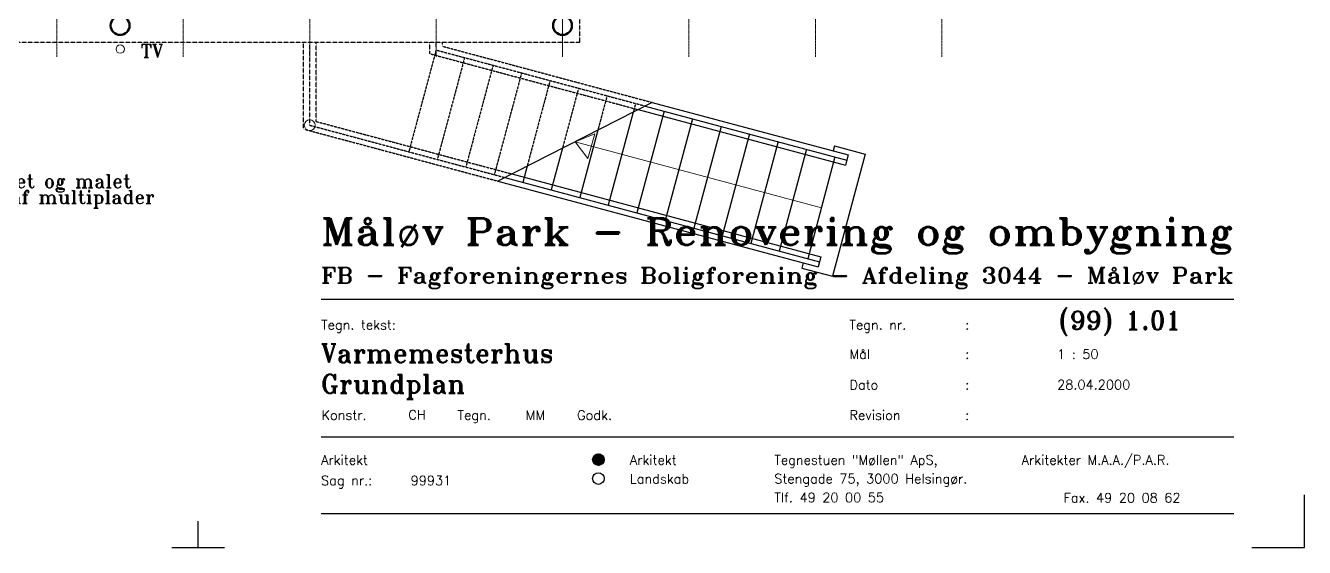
# Model space of a CAD drawing. Header units: millimetres. Extents: x -2 to 21000, y -2 to 14850.
# Drawn here: x 8860 to 21000, y 0 to 4951 of the extents above; entities that cross this region are included whole.
import ezdxf
from ezdxf.enums import TextEntityAlignment as Align

# ---------------------------------------------------------------- set-up
doc = ezdxf.new("R2010")
doc.units = ezdxf.units.MM
for name, pattern in [('CENTERLINE', [27, 20, -3, 1, -3]), ('DASHED_2', [3, 2, -1]), ('HIDDEN', [0.375, 0.25, -0.125])]:
    doc.linetypes.add(name, pattern=pattern)
for name, color, linetype, lineweight in [('DIM', 4, 'Continuous', 18), ('INDRET', 171, 'Continuous', 18), ('MODUL', 8, 'CENTERLINE', 18), ('VINDUERDØRE', 6, 'Continuous', 18), ('YDER', 3, 'Continuous', 50)]:
    doc.layers.add(name, color=color, linetype=linetype, lineweight=lineweight)
for name, color, linetype in [('FOLDEM', 1, 'Continuous'), ('HOVED', 31, 'Continuous'), ('KONTUR', 7, 'Continuous'), ('SKJULT-KONTUR', 8, 'DASHED_2'), ('TEKST', 1, 'Continuous')]:
    doc.layers.add(name, color=color, linetype=linetype)
doc.styles.add('ISO', font='romant.shx')
doc.styles.add('ROMANT', font='romant.shx')

# ---------------------------------------------------------------- blocks, each defined once
blk = doc.blocks.new('*X7')
at = {"color": 0}
for p, q in [((90145, 2712), (90260, 2826)), ((90146, 2730), (90241, 2825)), ((90147, 2696), (90276, 2824)), ((90151, 2682), (90290, 2821)), ((90152, 2753), (90218, 2820)), ((90156, 2669), (90302, 2816)), ((90162, 2658), (90314, 2809)), ((90170, 2647), (90324, 2802)), ((90178, 2638), (90333, 2794)), ((90187, 2630), (90342, 2784)), ((90198, 2623), (90349, 2774)), ((90209, 2616), (90355, 2762)), ((90222, 2611), (90360, 2750)), ((90236, 2608), (90364, 2735)), ((90252, 2606), (90365, 2719)), ((90271, 2607), (90364, 2701)), ((90295, 2614), (90358, 2677))]:
    blk.add_line(p, q, dxfattribs=at)

msp = doc.modelspace()

# ---------------------------------------------------------------- linework, layer by layer
at = {"layer": 'DIM'}
for p, q in [((14076.8, 3848.7), (14262.5, 3925.7)), ((14262.5, 3925.7), (14199.1, 3689.1)), ((16414.4, 3222.3), (14076.8, 3848.7)), ((14076.8, 3848.7), (14199.1, 3689.1))]:
    msp.add_line(p, q, dxfattribs=at)
msp.add_circle((11557.3, 4006.1), 51.5, dxfattribs=at)
at = {"layer": 'FOLDEM', "color": 1}
for p, q in [((21000, 0), (21000, 500)), ((10500, 0), (10500, 250)), ((10250, 0), (10750, 0)), ((20500, 0), (21000, 0))]:
    msp.add_line(p, q, dxfattribs=at)
at = {"layer": 'HOVED', "linetype": 'Continuous'}
for p, q in [((20329.9, 2353.9), (11664.9, 2353.9)), ((20329.9, 1045.4), (11664.9, 1045.4)), ((20329.9, 1045.4), (11664.9, 1045.4)), ((20329.9, 317.3), (11664.9, 317.3))]:
    msp.add_line(p, q, dxfattribs=at)
at = {"layer": 'HOVED'}
for centre in [(14297.7, 833.1), (14297.7, 653.5)]:
    msp.add_circle(centre, 55, dxfattribs=at)
at = {"layer": 'INDRET'}
msp.add_line((13957.3, 13958.9), (13957.3, 4656.1), dxfattribs=at)
at = {"layer": 'KONTUR'}
for p, q in [((14809.5, 4221.7), (13344.2, 3475.6)), ((14628.3, 4129.5), (14391.7, 3246.6)), ((14921, 4140.1), (14662.2, 3174.2)), ((14676.3, 4153.9), (16643, 3626.9)), ((14742.9, 4187.8), (16655.9, 3675.2)), ((14809.5, 4221.7), (16668.9, 3723.5)), ((15191.5, 4067.6), (14932.7, 3101.7)), ((14292.6, 3958.5), (14121.3, 3319.1)), ((15461.9, 3995.1), (15203.1, 3029.2)), ((15732.4, 3922.7), (15473.6, 2956.8)), ((13956.9, 3787.6), (13850.8, 3391.6)), ((16002.9, 3850.2), (15744, 2884.3)), ((16273.3, 3777.7), (16014.5, 2811.8)), ((16540.3, 3809.7), (16527.3, 3761.4)), ((16540.3, 3809.7), (16830, 3732.1)), ((16543.8, 3705.3), (16285, 2739.3)), ((16830, 3732.1), (16519.4, 2573)), ((16668.9, 3723.5), (16643, 3626.9)), ((16830, 3732.1), (16817.1, 3683.8)), ((13477.4, 3543.4), (16410.1, 2757.6)), ((13621.3, 3616.7), (13580.4, 3464)), ((13344.2, 3475.6), (16384.2, 2661)), ((13410.8, 3509.5), (16397.1, 2709.3)), ((16242.6, 2698.9), (16229.7, 2650.6)), ((16410.1, 2757.6), (16384.2, 2661)), ((16229.7, 2650.6), (16519.4, 2573))]:
    msp.add_line(p, q, dxfattribs=at)
at = {"layer": 'MODUL'}
for p, q in [((9157.3, 13958.9), (9157.3, 4656.1)), ((10357.3, 13958.9), (10357.3, 4656.1)), ((11557.3, 13958.9), (11557.3, 4656.1)), ((12757.3, 13958.9), (12757.3, 4656.1)), ((15157.3, 13958.9), (15157.3, 4656.1)), ((15157.3, 13958.9), (15157.3, 4656.1)), ((16357.3, 13958.9), (16357.3, 4656.1)), ((17557.3, 13958.9), (17557.3, 4656.1))]:
    msp.add_line(p, q, dxfattribs=at)
at = {"layer": 'SKJULT-KONTUR'}
for p, q in [((14123.2, 4792.7), (14123.2, 6292.7)), ((5391.4, 4792.7), (14123.2, 4792.7)), ((11497.3, 3967.7), (11497.3, 4792.7)), ((11557.3, 4006.1), (11557.3, 4792.7)), ((11617.3, 4041.8), (11617.3, 4792.7)), ((12697.3, 4684.2), (12697.3, 4792.7)), ((12757.3, 4733.2), (12757.3, 4792.7)), ((12757.3, 4733.2), (12757.3, 4792.7)), ((12817.3, 4755.5), (12817.3, 4792.7)), ((12817.3, 4755.5), (14809.5, 4221.7)), ((12757.3, 4719.8), (12498.5, 3753.9)), ((12697.3, 4684.2), (14676.3, 4153.9)), ((12757.3, 4719.8), (14742.9, 4187.8)), ((13027.8, 4647.4), (12769, 3681.4)), ((13298.3, 4574.9), (13039.4, 3609)), ((13568.7, 4502.4), (13309.9, 3536.5)), ((13839.2, 4430), (13621.3, 3616.7)), ((14109.6, 4357.5), (13956.9, 3787.6)), ((14380.1, 4285), (14292.6, 3958.5)), ((14650.6, 4212.6), (14628.3, 4129.5)), ((11617.3, 4041.8), (13477.4, 3543.4)), ((11507.3, 3967.7), (13344.2, 3475.6)), ((11557.3, 4006.1), (13410.8, 3509.5))]:
    msp.add_line(p, q, dxfattribs=at)
at = {"layer": 'VINDUERDØRE'}
msp.add_circle((9759.2, 4728.2), 40, dxfattribs=at)
at = {"layer": 'YDER'}
for centre in [(9757.3, 4952.7), (13957.3, 4952.7)]:
    msp.add_circle(centre, 90, dxfattribs=at)

# ---------------------------------------------------------------- block references
at = {"layer": 'HOVED', "xscale": 0.5, "yscale": 0.5, "zscale": 0.5}
msp.add_blockref('*X7', (-30830, -525), dxfattribs=at)

# ---------------------------------------------------------------- texts
at = {"layer": 'HOVED', "linetype": 'HIDDEN', "style": 'ROMANT'}
for s, height, p, p2 in [('Måløv Park - Renovering og ombygning', 250.639, (11664.9, 2872.4), (20329.9, 2872.4)), ('FB - Fagforeningernes Boligforening - Afdeling 3044 - Måløv Park', 147.459, (11664.9, 2507.4), (20329.9, 2507.4))]:
    msp.add_text(s, height=height, dxfattribs=at).set_placement(p, p2, align=Align.ALIGNED)
at = {"layer": 'HOVED', "style": 'ROMANT'}
for s, height, p in [('(99) 1.01', 175, (18668.4, 2067.1)), ('Tegn. tekst:', 90, (11665.6, 2067.1)), ('Tegn. nr.', 90, (16680.7, 2067.1)), (':', 90, (17780.7, 2067.1)), ('Varmemesterhus', 175, (11663.5, 1755.6)), ('Mål', 90, (16680.7, 1788.7)), (':', 90, (17780.7, 1788.7)), ('1 : 50', 90, (18652.4, 1788.7)), ('Grundplan', 175, (11663.5, 1464.2)), ('Dato', 90, (16680.7, 1497.8)), ('28.04.2000', 90, (18652.4, 1499.4)), (':', 90, (17780.7, 1497.8)), ('Konstr.', 90, (11668.8, 1210.6)), ('CH', 90, (12493.8, 1213)), ('Tegn.', 90, (12960.8, 1210.6)), ('MM', 90, (13607.8, 1210.6)), ('Godk.', 90, (14095.8, 1210.6)), ('Revision', 90, (16680.7, 1209.8)), (':', 90, (17780.7, 1209.8)), ('Arkitekt', 90, (11665.6, 785.1)), ('Arkitekt', 90, (14596.2, 785.1)), ('Tegnestuen "Møllen" ApS,', 90, (15967.8, 785.1)), ('Arkitekter M.A.A./P.A.R.', 90, (18315.8, 785.1)), ('Sag nr.:', 90, (11665.3, 590.5)), ('99931', 90, (12515.4, 590.5)), ('Landskab', 90, (14596.2, 605.4)), ('Stengade 75, 3000 Helsingør.', 90, (15967.8, 607)), ('Tlf. 49 20 00 55 ', 90, (15967.8, 428.9)), ('Fax. 49 20 08 62', 90, (18713.2, 426.2))]:
    msp.add_text(s, height=height, dxfattribs=at).set_placement(p)
at = {"layer": 'TEKST'}
for s, style, p in [('TV', 'ROMANT', (9952.5, 4649.3)), ('120 mm klinkerbeton, spartlet og malet', 'ISO', (6012.4, 3412.4)), ('100 mm indv. gasbetonvægge af multiplader', 'ISO', (6012.4, 3262))]:
    msp.add_text(s, height=125, dxfattribs=dict(at, style=style)).set_placement(p)

doc.saveas('drawing.dxf')
